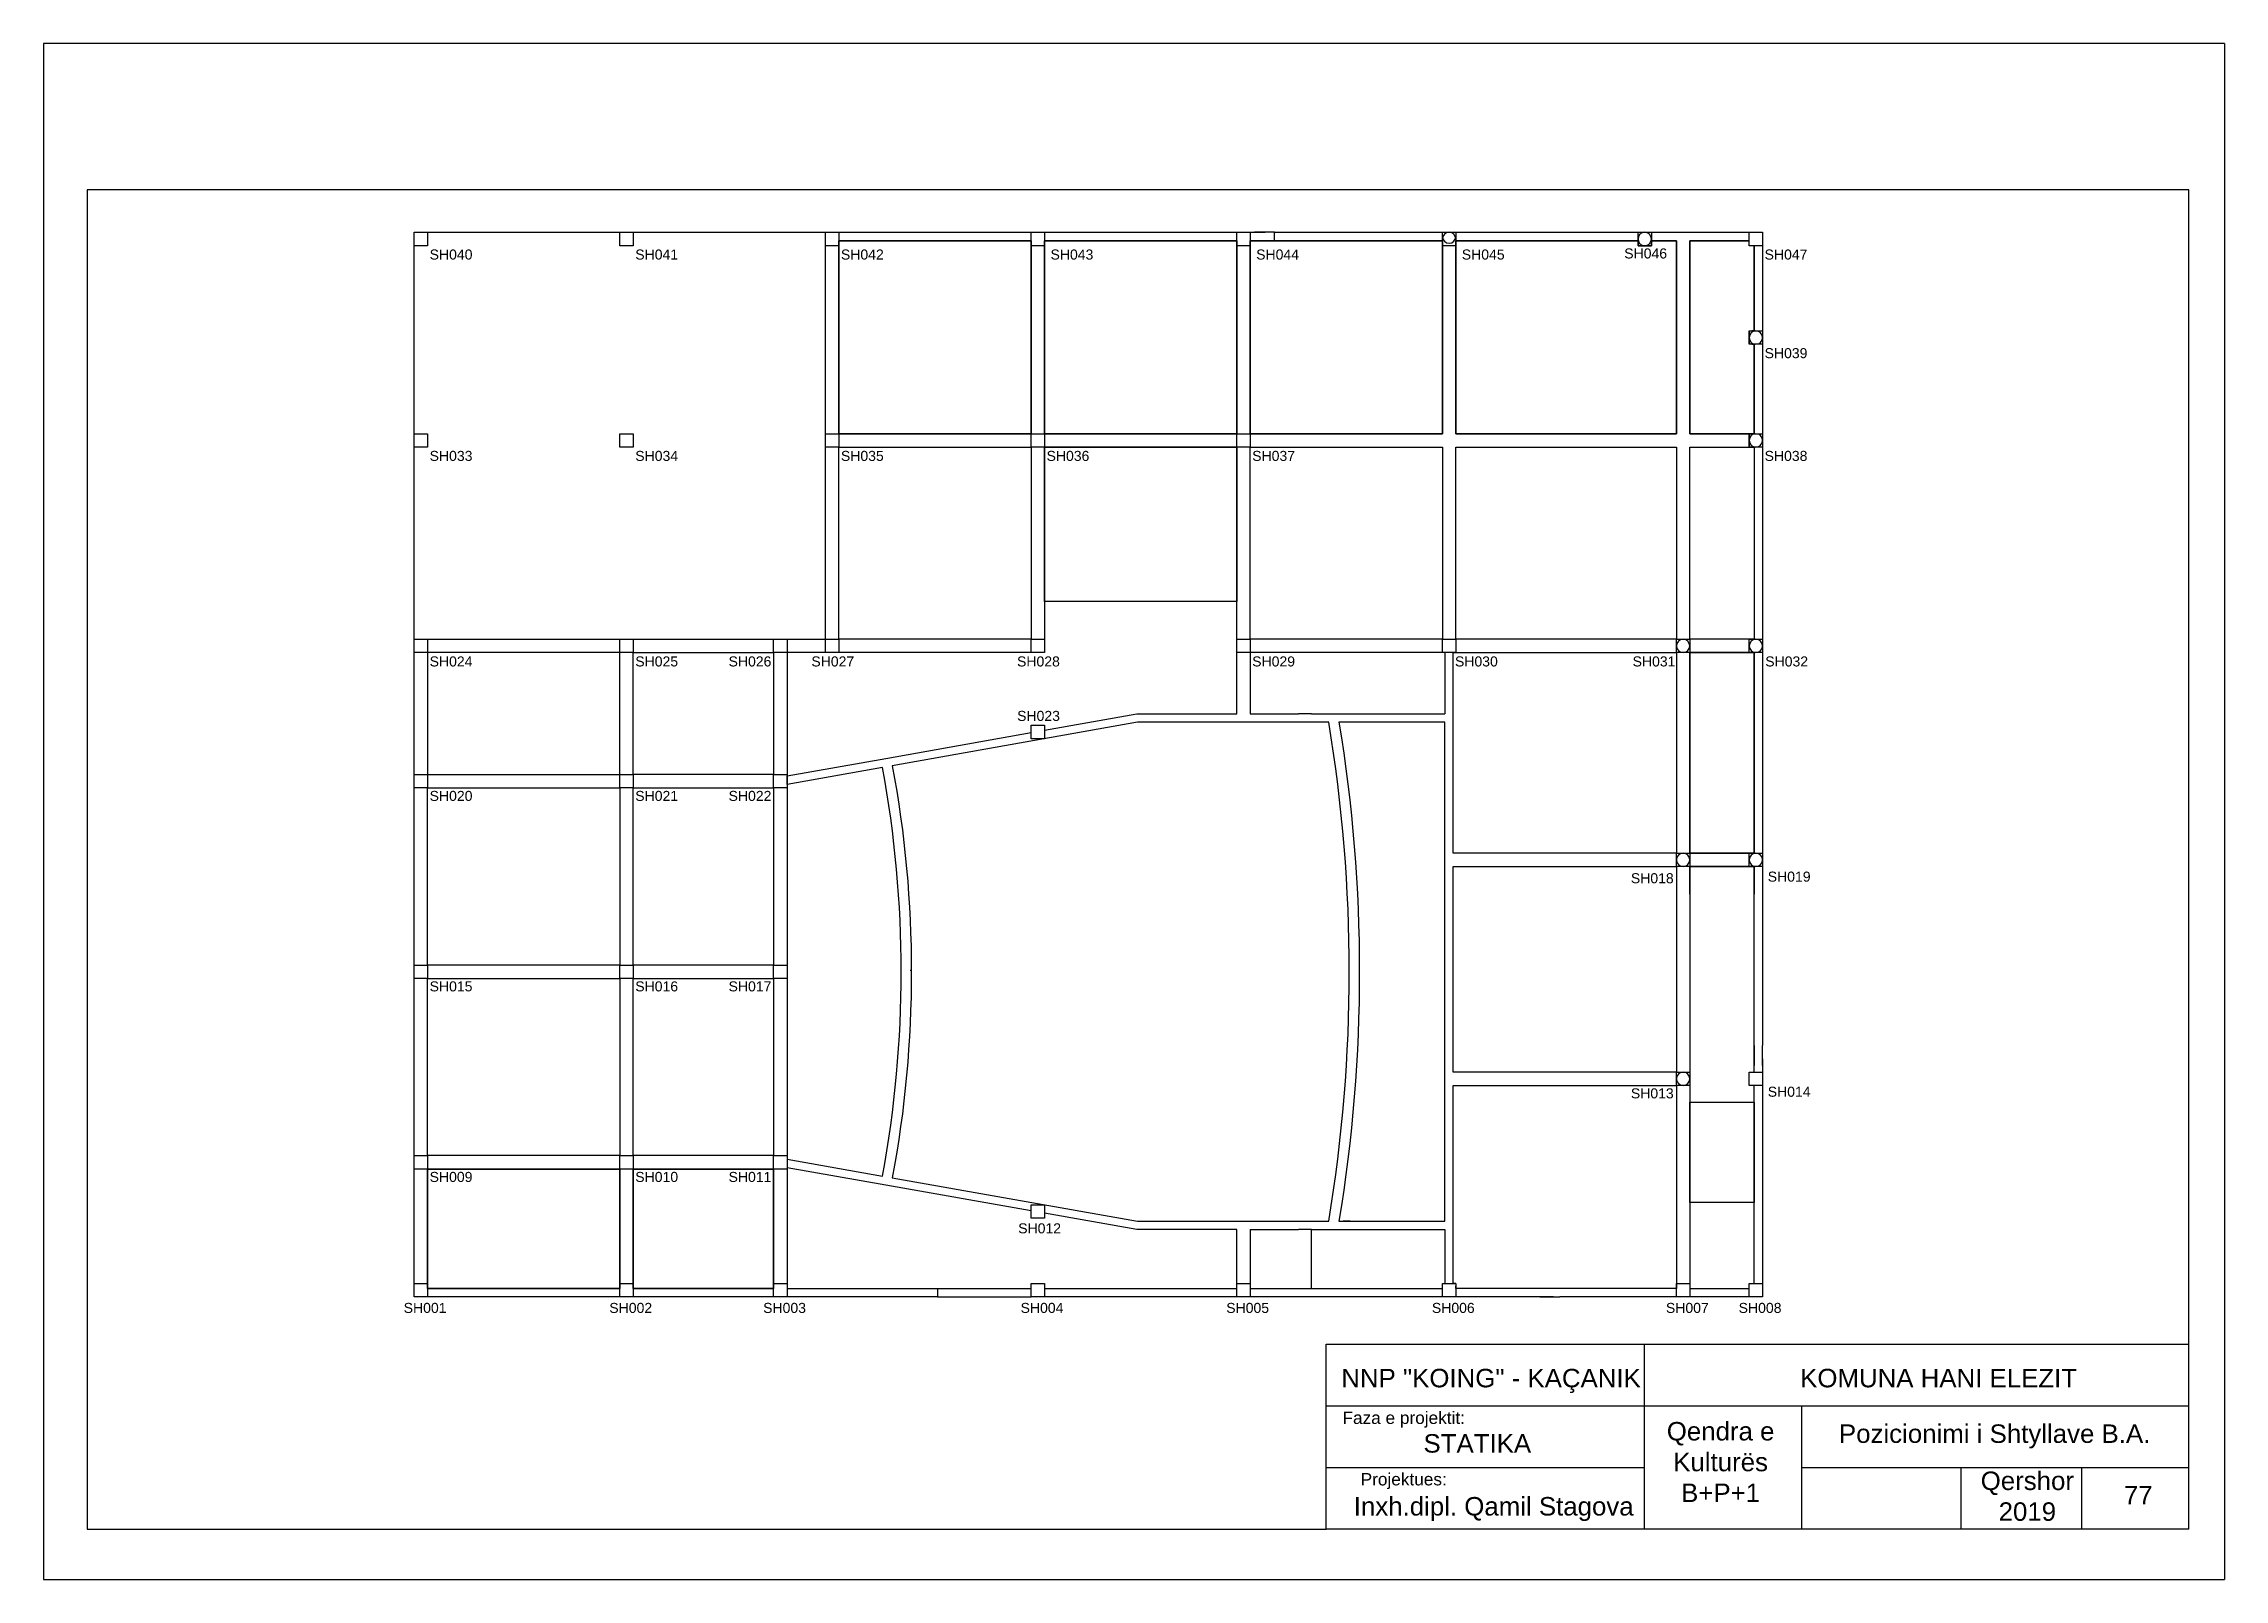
# Model space of a CAD drawing. Header units: inches. Extents: x 2533 to 9055, y -554 to 4041.
import ezdxf

# ---------------------------------------------------------------- set-up
doc = ezdxf.new("R2010")
doc.units = ezdxf.units.IN
doc.layers.add('A4_OP', color=7, linetype='Continuous')
doc.layers.add('TEKSTI_Pen_No__201', color=7, linetype='Continuous', lineweight=18)
doc.styles.add('A4TS19', font='ARIAL.TTF', dxfattribs={"height": 10})
doc.styles.add('GENERATED_STYLE_1', font='ARIAL.TTF')

msp = doc.modelspace()

# ---------------------------------------------------------------- linework, layer by layer
for p, q in [((2532.7, 4040.7), (2532.7, -403.7)), ((9054.8, 4040.7), (2532.7, 4040.7)), ((2532.7, 4040.7), (2532.7, -554.4)), ((9054.8, 4040.7), (9054.8, -554.4)), ((8948.7, 3603.3), (2662.7, 3603.3)), ((2662.7, 3603.3), (2662.7, -403.7)), ((8948.7, -403.7), (8948.7, 3603.3)), ((3641.1, 2258.5), (3641.1, 3476)), ((3641.1, 3476), (4871.1, 3476)), ((4756.1, 1824.4), (4756.1, 1849.7)), ((5129.1, 1267), (5124, 1267)), ((6439.8, 517.5), (6419.8, 517.5)), ((5206, 316), (5486.1, 316)), ((5206, 291), (5486.1, 291)), ((6368.9, -403.7), (6368.9, 149.2)), ((6368.9, 149.2), (8948.7, 149.2)), ((7320.3, -403.7), (7320.3, 149.2)), ((6368.9, -35.1), (8948.7, -35.1)), ((7790.1, -35.1), (7790.1, -403.7)), ((6368.9, -219.4), (7320.3, -219.4)), ((7790.1, -219.4), (8948.7, -219.4)), ((8266.8, -219.4), (8266.8, -403.7)), ((8627.4, -219.4), (8627.4, -403.7)), ((2662.7, -403.7), (6368.9, -403.7)), ((8948.7, -403.7), (6368.9, -403.7)), ((2532.7, -554.4), (9054.8, -554.4))]:
    msp.add_line(p, q)
at = {"layer": 'A4_OP'}
for points in [[(3641.1, 3476), (3681.1, 3476)], [(3641.1, 3443.5), (3641.1, 3476)], [(3681.1, 3476), (3681.1, 3436)], [(4256.1, 3476), (4296.1, 3476)], [(4256.1, 3436), (4256.1, 3476)], [(4296.1, 3476), (4296.1, 3436)], [(4871.1, 3476), (4911.1, 3476)], [(4871.1, 3436), (4871.1, 3476)], [(4871.1, 2853.5), (4871.1, 3476)], [(4871.1, 3476), (5506.1, 3476)], [(4911.1, 3476), (4911.1, 3436)], [(5486.1, 3476), (5526.1, 3476)], [(5486.1, 3436), (5486.1, 3476)], [(5486.1, 3476), (5526.1, 3476)], [(5486.1, 3436), (5486.1, 3476)], [(5506.1, 3476), (6121.1, 3476)], [(5526.1, 3476), (5526.1, 3436)], [(5526.1, 3476), (5526.1, 3436)], [(6101.1, 3476), (6141.1, 3476)], [(6101.1, 3436), (6101.1, 3476)], [(6101.1, 3476), (6141.1, 3476)], [(6101.1, 3436), (6101.1, 3476)], [(6121.1, 3476), (6186.1, 3476)], [(6141.1, 3476), (6141.1, 3436)], [(6141.1, 3476), (6141.1, 3436)], [(6214.3, 3476), (6154.3, 3476)], [(6214.3, 3451), (6214.3, 3476)], [(6214.3, 3476), (6736.1, 3476)], [(6716.1, 3476), (6756.1, 3476)], [(6716.1, 3436), (6716.1, 3476)], [(6736.1, 3476), (7436.1, 3476)], [(6756.1, 3476), (6756.1, 3436)], [(7301.1, 3476), (7341.1, 3476)], [(7301.1, 3436), (7301.1, 3476)], [(7341.1, 3476), (7341.1, 3436)], [(7436.1, 3476), (7673.6, 3476)], [(7633.6, 3476), (7673.6, 3476)], [(7633.6, 3436), (7633.6, 3476)], [(7673.6, 3476), (7673.6, 3436)], [(7673.6, 3476), (7673.6, 2853.5)], [(3681.1, 3436), (3641.1, 3436)], [(4296.1, 3436), (4256.1, 3436)], [(4911.1, 3436), (4871.1, 3436)], [(4911.1, 2873.5), (4911.1, 3451)], [(4911.1, 3451), (5486.1, 3451)], [(5486.1, 3451), (4911.1, 3451)], [(4911.1, 3451), (4911.1, 2873.5)], [(5486.1, 3451), (5486.1, 2873.5)], [(5486.1, 2873.5), (5486.1, 3451)], [(5526.1, 3436), (5486.1, 3436)], [(5526.1, 3436), (5486.1, 3436)], [(5526.1, 2873.5), (5526.1, 3451)], [(5526.1, 3451), (6101.1, 3451)], [(6101.1, 3451), (5526.1, 3451)], [(5526.1, 3451), (5526.1, 2873.5)], [(6101.1, 3451), (6101.1, 2873.5)], [(6101.1, 2873.5), (6101.1, 3451)], [(6141.1, 3436), (6101.1, 3436)], [(6141.1, 3436), (6101.1, 3436)], [(6141.1, 2873.5), (6141.1, 3451)], [(6141.1, 3451), (6716.1, 3451)], [(6214.3, 3451), (6141.1, 3451)], [(6141.1, 3451), (6141.1, 2873.5)], [(6154.3, 3451), (6214.3, 3451)], [(6716.1, 3451), (6214.3, 3451)], [(6716.1, 3451), (6716.1, 2873.5)], [(6716.1, 2873.5), (6716.1, 3451)], [(6756.1, 3436), (6716.1, 3436)], [(6756.1, 2873.5), (6756.1, 3451)], [(6756.1, 3451), (7301.1, 3451)], [(6756.1, 3451), (6756.1, 2873.5)], [(7301.1, 3451), (6756.1, 3451)], [(7301.1, 3443.5), (7301.1, 3436)], [(7301.1, 3436), (7341.1, 3436)], [(7341.1, 3436), (7301.1, 3436)], [(7341.1, 3451), (7416.1, 3451)], [(7416.1, 3451), (7341.1, 3451)], [(7341.1, 3436), (7341.1, 3443.5)], [(7416.1, 3451), (7416.1, 2873.5)], [(7416.1, 2873.5), (7416.1, 3451)], [(7456.1, 2873.5), (7456.1, 3451)], [(7456.1, 3451), (7633.6, 3451)], [(7633.6, 3451), (7456.1, 3451)], [(7456.1, 3451), (7456.1, 2873.5)], [(7673.6, 3436), (7633.6, 3436)], [(7648.6, 3436), (7648.6, 3180.9)], [(7648.6, 3180.9), (7648.6, 3436)], [(7633.6, 3180.9), (7633.6, 3140.9)], [(7633.6, 3180.9), (7673.6, 3180.9)], [(7633.6, 3140.9), (7633.6, 3180.9)], [(7673.6, 3140.9), (7633.6, 3140.9)], [(7648.6, 3180.9), (7641.1, 3180.9)], [(7641.1, 3140.9), (7648.6, 3140.9)], [(7648.6, 3140.9), (7648.6, 2873.5)], [(7648.6, 2873.5), (7648.6, 3140.9)], [(7673.6, 3180.9), (7673.6, 3140.9)], [(3641.1, 2873.5), (3681.1, 2873.5)], [(3641.1, 2833.5), (3641.1, 2873.5)], [(3681.1, 2873.5), (3681.1, 2833.5)], [(4256.1, 2873.5), (4296.1, 2873.5)], [(4256.1, 2833.5), (4256.1, 2873.5)], [(4296.1, 2873.5), (4296.1, 2833.5)], [(4871.1, 2873.5), (4911.1, 2873.5)], [(4871.1, 2833.5), (4871.1, 2873.5)], [(5486.1, 2873.5), (4911.1, 2873.5)], [(4911.1, 2873.5), (4911.1, 2833.5)], [(4911.1, 2873.5), (5486.1, 2873.5)], [(5486.1, 2873.5), (5526.1, 2873.5)], [(5486.1, 2833.5), (5486.1, 2873.5)], [(5486.1, 2873.5), (5526.1, 2873.5)], [(5486.1, 2833.5), (5486.1, 2873.5)], [(6101.1, 2873.5), (5526.1, 2873.5)], [(5526.1, 2873.5), (5526.1, 2833.5)], [(5526.1, 2873.5), (5526.1, 2833.5)], [(5526.1, 2873.5), (6101.1, 2873.5)], [(6101.1, 2873.5), (6141.1, 2873.5)], [(6101.1, 2833.5), (6101.1, 2873.5)], [(6716.1, 2873.5), (6141.1, 2873.5)], [(6141.1, 2873.5), (6141.1, 2833.5)], [(6141.1, 2873.5), (6716.1, 2873.5)], [(7416.1, 2873.5), (6756.1, 2873.5)], [(6756.1, 2873.5), (7416.1, 2873.5)], [(7648.6, 2873.5), (7456.1, 2873.5)], [(7456.1, 2873.5), (7648.6, 2873.5)], [(7633.6, 2873.5), (7633.6, 2833.5)], [(7633.6, 2873.5), (7673.6, 2873.5)], [(7633.6, 2833.5), (7633.6, 2873.5)], [(7673.6, 2913.5), (7673.6, 2853.5)], [(7673.6, 2913.5), (7673.6, 2853.5)], [(3681.1, 2833.5), (3641.1, 2833.5)], [(4296.1, 2833.5), (4256.1, 2833.5)], [(4871.1, 2258.5), (4871.1, 2853.5)], [(4911.1, 2833.5), (4871.1, 2833.5)], [(4911.1, 2833.5), (5486.1, 2833.5)], [(4911.1, 2258.5), (4911.1, 2833.5)], [(4911.1, 2833.5), (5486.1, 2833.5)], [(4911.1, 2258.5), (4911.1, 2833.5)], [(5486.1, 2833.5), (5486.1, 2258.5)], [(5526.1, 2833.5), (5486.1, 2833.5)], [(5526.1, 2833.5), (5486.1, 2833.5)], [(5486.1, 2833.5), (5486.1, 2258.5)], [(5526.1, 2371), (5526.1, 2833.5)], [(5526.1, 2833.5), (6101.1, 2833.5)], [(6101.1, 2833.5), (5526.1, 2833.5)], [(5526.1, 2833.5), (5526.1, 2218.5)], [(6101.1, 2833.5), (6101.1, 2371)], [(6141.1, 2833.5), (6101.1, 2833.5)], [(6101.1, 2238.5), (6101.1, 2833.5)], [(6141.1, 2258.5), (6141.1, 2833.5)], [(6141.1, 2833.5), (6716.1, 2833.5)], [(6141.1, 2258.5), (6141.1, 2833.5)], [(6141.1, 2833.5), (6716.1, 2833.5)], [(6716.1, 2833.5), (6716.1, 2258.5)], [(6716.1, 2833.5), (6716.1, 2258.5)], [(6756.1, 2833.5), (7416.1, 2833.5)], [(6756.1, 2258.5), (6756.1, 2833.5)], [(6756.1, 2833.5), (7416.1, 2833.5)], [(6756.1, 2371), (6756.1, 2833.5)], [(7416.1, 2833.5), (7416.1, 2258.5)], [(7416.1, 2833.5), (7416.1, 2258.5)], [(7456.1, 2258.5), (7456.1, 2833.5)], [(7456.1, 2833.5), (7648.6, 2833.5)], [(7456.1, 2833.5), (7648.6, 2833.5)], [(7456.1, 2258.5), (7456.1, 2833.5)], [(7673.6, 2833.5), (7633.6, 2833.5)], [(7648.6, 2833.5), (7648.6, 2258.5)], [(7648.6, 2833.5), (7648.6, 2258.5)], [(7673.6, 2853.5), (7673.6, 2238.5)], [(6101.1, 2371), (5526.1, 2371)], [(6756.1, 2258.5), (6756.1, 2371)], [(3641.1, 2258.5), (3681.1, 2258.5)], [(3641.1, 2218.5), (3641.1, 2258.5)], [(3641.1, 1833.5), (3641.1, 2258.5)], [(3641.1, 2258.5), (4276.1, 2258.5)], [(3681.1, 2218.5), (3641.1, 2218.5)], [(3681.1, 2258.5), (3681.1, 2218.5)], [(4256.1, 2218.5), (3681.1, 2218.5)], [(3681.1, 2218.5), (3681.1, 1853.5)], [(4256.1, 2218.5), (3681.1, 2218.5)], [(3681.1, 2218.5), (3681.1, 1853.5)], [(4256.1, 2258.5), (4296.1, 2258.5)], [(4256.1, 2218.5), (4256.1, 2258.5)], [(4256.1, 1853.5), (4256.1, 2218.5)], [(4296.1, 2218.5), (4256.1, 2218.5)], [(4256.1, 1853.5), (4256.1, 2218.5)], [(4276.1, 2258.5), (4736.1, 2258.5)], [(4296.1, 2258.5), (4296.1, 2218.5)], [(4296.1, 1853.5), (4296.1, 2218.5)], [(4296.1, 2218.5), (4716.1, 2218.5)], [(4296.1, 1853.5), (4296.1, 2218.5)], [(4296.1, 2218.5), (4716.1, 2218.5)], [(4716.1, 2258.5), (4756.1, 2258.5)], [(4716.1, 2218.5), (4716.1, 2258.5)], [(4716.1, 2218.5), (4716.1, 1853.5)], [(4756.1, 2218.5), (4716.1, 2218.5)], [(4716.1, 2218.5), (4716.1, 1853.5)], [(4736.1, 2258.5), (4871.1, 2258.5)], [(4756.1, 2258.5), (4756.1, 2218.5)], [(4891.1, 2218.5), (4756.1, 2218.5)], [(4756.1, 2218.5), (4756.1, 1849.7)], [(4871.1, 2258.5), (4911.1, 2258.5)], [(4871.1, 2218.5), (4871.1, 2258.5)], [(4911.1, 2218.5), (4871.1, 2218.5)], [(5526.1, 2218.5), (4891.1, 2218.5)], [(5486.1, 2258.5), (4911.1, 2258.5)], [(4911.1, 2258.5), (4911.1, 2218.5)], [(5486.1, 2258.5), (4911.1, 2258.5)], [(5486.1, 2258.5), (5526.1, 2258.5)], [(5486.1, 2218.5), (5486.1, 2258.5)], [(5526.1, 2218.5), (5486.1, 2218.5)], [(5526.1, 2258.5), (5526.1, 2218.5)], [(6101.1, 2258.5), (6141.1, 2258.5)], [(6101.1, 2218.5), (6101.1, 2258.5)], [(6101.1, 2035.3), (6101.1, 2238.5)], [(6141.1, 2218.5), (6101.1, 2218.5)], [(6716.1, 2258.5), (6141.1, 2258.5)], [(6141.1, 2258.5), (6141.1, 2218.5)], [(6716.1, 2258.5), (6141.1, 2258.5)], [(6141.1, 2218.5), (6141.1, 2035.3)], [(6723.6, 2218.5), (6141.1, 2218.5)], [(6716.1, 2258.5), (6756.1, 2258.5)], [(6716.1, 2218.5), (6716.1, 2258.5)], [(6716.1, 2258.5), (6756.1, 2258.5)], [(6716.1, 2218.5), (6716.1, 2258.5)], [(6756.1, 2218.5), (6716.1, 2218.5)], [(6756.1, 2218.5), (6716.1, 2218.5)], [(6723.6, 2218.5), (6723.6, 2035.3)], [(6748.6, 1618.5), (6748.6, 2218.5)], [(6748.6, 2218.5), (7416.1, 2218.5)], [(6748.6, 2022.8), (6748.6, 2218.5)], [(6748.6, 2218.5), (7416.1, 2218.5)], [(7416.1, 2258.5), (6756.1, 2258.5)], [(6756.1, 2258.5), (6756.1, 2218.5)], [(6756.1, 2258.5), (6756.1, 2218.5)], [(7416.1, 2258.5), (6756.1, 2258.5)], [(7416.1, 2258.5), (7456.1, 2258.5)], [(7416.1, 2218.5), (7416.1, 2258.5)], [(7416.1, 2218.5), (7416.1, 1618.5)], [(7456.1, 2218.5), (7416.1, 2218.5)], [(7416.1, 2218.5), (7416.1, 1618.5)], [(7648.6, 2258.5), (7456.1, 2258.5)], [(7456.1, 2258.5), (7456.1, 2218.5)], [(7648.6, 2258.5), (7456.1, 2258.5)], [(7456.1, 2218.5), (7648.6, 2218.5)], [(7456.1, 1618.5), (7456.1, 2218.5)], [(7456.1, 2218.5), (7456.1, 1618.5)], [(7648.6, 2218.5), (7456.1, 2218.5)], [(7633.6, 2258.5), (7673.6, 2258.5)], [(7633.6, 2218.5), (7633.6, 2258.5)], [(7673.6, 2218.5), (7633.6, 2218.5)], [(7648.6, 2218.5), (7648.6, 1618.5)], [(7648.6, 1618.5), (7648.6, 2218.5)], [(7673.6, 2258.5), (7673.6, 2218.5)], [(7673.6, 2238.5), (7673.6, 1598.5)], [(5526.1, 1986.3), (5802, 2035.3)], [(5802, 2035.3), (6101.1, 2035.3)], [(6141.1, 2035.3), (6285.3, 2035.3)], [(6325.1, 2035.3), (6285.3, 2035.3)], [(6325.1, 2035.3), (6723.6, 2035.3)], [(6748.6, 1618.5), (6748.6, 2022.8)], [(5051.7, 1902.2), (5486.1, 1979.2)], [(5804.2, 2010.3), (5071, 1880.2)], [(5486.1, 2001), (5526.1, 2001)], [(5486.1, 1961), (5486.1, 2001)], [(5526.1, 1961), (5486.1, 1961)], [(5526.1, 2001), (5526.1, 1961)], [(6121.1, 2010.3), (5804.2, 2010.3)], [(6376.4, 2010.3), (6121.1, 2010.3)], [(6723.6, 2010.3), (6406.8, 2010.3)], [(6723.6, 2010.3), (6406.8, 2010.3)], [(6723.6, 517.5), (6723.6, 2010.3)], [(6723.6, 1598.5), (6723.6, 2010.3)], [(4756.1, 1849.7), (5051.7, 1902.2)], [(3641.1, 1853.5), (3681.1, 1853.5)], [(3641.1, 1813.5), (3641.1, 1853.5)], [(3641.1, 1853.5), (3681.1, 1853.5)], [(3641.1, 1813.5), (3641.1, 1853.5)], [(3641.1, 1263.6), (3641.1, 1833.5)], [(3681.1, 1853.5), (4256.1, 1853.5)], [(3681.1, 1853.5), (3681.1, 1813.5)], [(3681.1, 1853.5), (3681.1, 1813.5)], [(3681.1, 1853.5), (4256.1, 1853.5)], [(4256.1, 1853.5), (4296.1, 1853.5)], [(4256.1, 1813.5), (4256.1, 1853.5)], [(4716.1, 1853.5), (4296.1, 1853.5)], [(4296.1, 1853.5), (4296.1, 1813.5)], [(4716.1, 1853.5), (4296.1, 1853.5)], [(4716.1, 1853.5), (4756.1, 1853.5)], [(4716.1, 1813.5), (4716.1, 1853.5)], [(5041.4, 1875), (4756.1, 1824.4)], [(5041.4, 1875), (4756.1, 1824.4)], [(4756.1, 1853.5), (4756.1, 1813.5)], [(3681.1, 1813.5), (3641.1, 1813.5)], [(3681.1, 1813.5), (3641.1, 1813.5)], [(3681.1, 1283.6), (3681.1, 1813.5)], [(3681.1, 1813.5), (4256.1, 1813.5)], [(3681.1, 1283.6), (3681.1, 1813.5)], [(3681.1, 1813.5), (4256.1, 1813.5)], [(4256.1, 1813.5), (4256.1, 1283.6)], [(4296.1, 1813.5), (4256.1, 1813.5)], [(4256.1, 1813.5), (4256.1, 1283.6)], [(4296.1, 1283.6), (4296.1, 1813.5)], [(4296.1, 1813.5), (4716.1, 1813.5)], [(4296.1, 1283.6), (4296.1, 1813.5)], [(4296.1, 1813.5), (4716.1, 1813.5)], [(4716.1, 1813.5), (4716.1, 1283.6)], [(4756.1, 1813.5), (4716.1, 1813.5)], [(4716.1, 1813.5), (4716.1, 1283.6)], [(4756.1, 1824.4), (4756.1, 702.7)], [(4756.1, 1824.4), (4756.1, 1263.6)], [(6723.6, 943.5), (6723.6, 1598.5)], [(7416.1, 1618.5), (6748.6, 1618.5)], [(7416.1, 1618.5), (6748.6, 1618.5)], [(6748.6, 963.5), (6748.6, 1578.5)], [(6748.6, 1578.5), (7416.1, 1578.5)], [(6748.6, 963.5), (6748.6, 1578.5)], [(6748.6, 1578.5), (7416.1, 1578.5)], [(7416.1, 1618.5), (7456.1, 1618.5)], [(7416.1, 1578.5), (7416.1, 1618.5)], [(7416.1, 1578.5), (7416.1, 963.5)], [(7456.1, 1578.5), (7416.1, 1578.5)], [(7416.1, 1578.5), (7416.1, 963.5)], [(7648.6, 1618.5), (7456.1, 1618.5)], [(7456.1, 1618.5), (7456.1, 1578.5)], [(7456.1, 1618.5), (7648.6, 1618.5)], [(7456.1, 1578.5), (7648.6, 1578.5)], [(7456.1, 1495.5), (7456.1, 1578.5)], [(7456.1, 1578.5), (7456.1, 943.5)], [(7648.6, 1578.5), (7456.1, 1578.5)], [(7633.6, 1618.5), (7673.6, 1618.5)], [(7633.6, 1578.5), (7633.6, 1618.5)], [(7673.6, 1578.5), (7633.6, 1578.5)], [(7648.6, 1578.5), (7648.6, 1495.5)], [(7648.6, 1043.5), (7648.6, 1578.5)], [(7673.6, 1618.5), (7673.6, 1578.5)], [(7673.6, 1598.5), (7673.6, 1043.5)], [(3641.1, 1283.6), (3681.1, 1283.6)], [(3641.1, 1243.6), (3641.1, 1283.6)], [(3641.1, 1283.6), (3681.1, 1283.6)], [(3641.1, 1243.6), (3641.1, 1283.6)], [(3641.1, 693.5), (3641.1, 1263.6)], [(3681.1, 1243.6), (3641.1, 1243.6)], [(3681.1, 1243.6), (3641.1, 1243.6)], [(4256.1, 1283.6), (3681.1, 1283.6)], [(3681.1, 1283.6), (3681.1, 1243.6)], [(3681.1, 1283.6), (3681.1, 1243.6)], [(4256.1, 1283.6), (3681.1, 1283.6)], [(3681.1, 713.5), (3681.1, 1243.6)], [(3681.1, 1243.6), (4256.1, 1243.6)], [(3681.1, 713.5), (3681.1, 1243.6)], [(3681.1, 1243.6), (4256.1, 1243.6)], [(4256.1, 1283.6), (4296.1, 1283.6)], [(4256.1, 1243.6), (4256.1, 1283.6)], [(4256.1, 1243.6), (4256.1, 713.5)], [(4296.1, 1243.6), (4256.1, 1243.6)], [(4256.1, 1243.6), (4256.1, 713.5)], [(4716.1, 1283.6), (4296.1, 1283.6)], [(4296.1, 1283.6), (4296.1, 1243.6)], [(4716.1, 1283.6), (4296.1, 1283.6)], [(4296.1, 713.5), (4296.1, 1243.6)], [(4296.1, 1243.6), (4716.1, 1243.6)], [(4296.1, 713.5), (4296.1, 1243.6)], [(4296.1, 1243.6), (4716.1, 1243.6)], [(4716.1, 1283.6), (4756.1, 1283.6)], [(4716.1, 1243.6), (4716.1, 1283.6)], [(4716.1, 1243.6), (4716.1, 713.5)], [(4756.1, 1243.6), (4716.1, 1243.6)], [(4716.1, 1243.6), (4716.1, 713.5)], [(4756.1, 1283.6), (4756.1, 1243.6)], [(4756.1, 1263.6), (4756.1, 702.7)], [(7648.6, 1043.5), (7648.6, 983.5)], [(7648.6, 963.5), (7648.6, 1043.5)], [(7673.6, 983.5), (7673.6, 1043.5)], [(7673.6, 1003.2), (7673.6, 291)], [(6723.6, 517.5), (6723.6, 943.5)], [(7416.1, 963.5), (6748.6, 963.5)], [(7416.1, 963.5), (6748.6, 963.5)], [(6748.6, 331), (6748.6, 923.5)], [(6748.6, 923.5), (7416.1, 923.5)], [(6748.6, 505), (6748.6, 923.5)], [(6748.6, 923.5), (7416.1, 923.5)], [(7416.1, 963.5), (7456.1, 963.5)], [(7416.1, 923.5), (7416.1, 963.5)], [(7416.1, 923.5), (7416.1, 316)], [(7456.1, 923.5), (7416.1, 923.5)], [(7416.1, 923.5), (7416.1, 573.5)], [(7456.1, 963.5), (7456.1, 923.5)], [(7456.1, 943.5), (7456.1, 573.5)], [(7633.6, 963.5), (7673.6, 963.5)], [(7633.6, 923.5), (7633.6, 963.5)], [(7633.6, 963.5), (7673.6, 963.5)], [(7633.6, 923.5), (7633.6, 963.5)], [(7673.6, 923.5), (7633.6, 923.5)], [(7673.6, 923.5), (7633.6, 923.5)], [(7648.6, 331), (7648.6, 923.5)], [(7673.6, 963.5), (7673.6, 923.5)], [(7673.6, 963.5), (7673.6, 923.5)], [(7456.1, 873.5), (7648.6, 873.5)], [(7456.1, 573.5), (7456.1, 873.5)], [(7648.6, 873.5), (7648.6, 573.5)], [(3641.1, 713.5), (3681.1, 713.5)], [(3641.1, 673.5), (3641.1, 713.5)], [(3641.1, 713.5), (3681.1, 713.5)], [(3641.1, 673.5), (3641.1, 713.5)], [(3641.1, 291), (3641.1, 693.5)], [(3681.1, 673.5), (3641.1, 673.5)], [(3681.1, 673.5), (3641.1, 673.5)], [(4256.1, 713.5), (3681.1, 713.5)], [(3681.1, 713.5), (3681.1, 673.5)], [(3681.1, 713.5), (3681.1, 673.5)], [(4256.1, 713.5), (3681.1, 713.5)], [(3681.1, 673.5), (3681.1, 316)], [(4256.1, 673.5), (3681.1, 673.5)], [(3681.1, 316), (3681.1, 673.5)], [(3681.1, 673.5), (4256.1, 673.5)], [(4256.1, 713.5), (4296.1, 713.5)], [(4256.1, 673.5), (4256.1, 713.5)], [(4256.1, 316), (4256.1, 673.5)], [(4296.1, 673.5), (4256.1, 673.5)], [(4256.1, 673.5), (4256.1, 316)], [(4716.1, 713.5), (4296.1, 713.5)], [(4296.1, 713.5), (4296.1, 673.5)], [(4716.1, 713.5), (4296.1, 713.5)], [(4296.1, 673.5), (4296.1, 316)], [(4716.1, 673.5), (4296.1, 673.5)], [(4296.1, 316), (4296.1, 673.5)], [(4296.1, 673.5), (4716.1, 673.5)], [(4716.1, 713.5), (4756.1, 713.5)], [(4716.1, 673.5), (4716.1, 713.5)], [(4716.1, 316), (4716.1, 673.5)], [(4756.1, 673.5), (4716.1, 673.5)], [(4716.1, 673.5), (4716.1, 316)], [(4756.1, 713.5), (4756.1, 673.5)], [(4756.1, 702.7), (5041.4, 652.3)], [(4756.1, 702.7), (5041.4, 652.3)], [(5051.7, 625.1), (4756.1, 677.3)], [(4756.1, 677.3), (4756.1, 316)], [(5486.1, 548.3), (5051.7, 625.1)], [(5071, 647), (5804.2, 517.5)], [(5486.1, 566.7), (5526.1, 566.7)], [(5486.1, 526.7), (5486.1, 566.7)], [(5526.1, 526.7), (5486.1, 526.7)], [(5526.1, 566.7), (5526.1, 526.7)], [(5802, 492.5), (5526.1, 541.3)], [(7416.1, 573.5), (7416.1, 316)], [(7648.6, 573.5), (7456.1, 573.5)], [(7456.1, 573.5), (7456.1, 316)], [(6101.1, 492.5), (5802, 492.5)], [(5804.2, 517.5), (6121.1, 517.5)], [(6101.1, 316), (6101.1, 492.5)], [(6121.1, 517.5), (6376.4, 517.5)], [(6141.1, 492.5), (6141.1, 316)], [(6141.1, 492.5), (6285.3, 492.5)], [(6325.1, 492.5), (6285.3, 492.5)], [(6325.1, 492.5), (6285.3, 492.5)], [(6325.1, 492.5), (6723.6, 492.5)], [(6325.1, 316), (6325.1, 492.5)], [(6325.1, 316), (6325.1, 492.5)], [(6406.8, 517.5), (6723.6, 517.5)], [(6406.8, 517.5), (6723.6, 517.5)], [(6723.6, 492.5), (6723.6, 331)], [(6748.6, 331), (6748.6, 505)], [(3641.1, 331), (3681.1, 331)], [(3641.1, 291), (3641.1, 331)], [(3641.1, 331), (3681.1, 331)], [(3641.1, 291), (3641.1, 331)], [(3681.1, 331), (3681.1, 291)], [(3681.1, 331), (3681.1, 291)], [(4256.1, 331), (4296.1, 331)], [(4256.1, 291), (4256.1, 331)], [(4256.1, 331), (4296.1, 331)], [(4256.1, 291), (4256.1, 331)], [(4296.1, 331), (4296.1, 291)], [(4296.1, 331), (4296.1, 291)], [(4716.1, 331), (4756.1, 331)], [(4716.1, 291), (4716.1, 331)], [(4716.1, 331), (4756.1, 331)], [(4716.1, 291), (4716.1, 331)], [(4756.1, 331), (4756.1, 291)], [(4756.1, 331), (4756.1, 291)], [(5486.1, 331), (5526.1, 331)], [(5486.1, 291), (5486.1, 331)], [(5526.1, 331), (5526.1, 291)], [(6101.1, 331), (6141.1, 331)], [(6101.1, 291), (6101.1, 331)], [(6141.1, 331), (6141.1, 291)], [(6716.1, 331), (6756.1, 331)], [(6716.1, 291), (6716.1, 331)], [(6716.1, 331), (6756.1, 331)], [(6716.1, 291), (6716.1, 331)], [(6756.1, 331), (6748.6, 331)], [(6756.1, 331), (6756.1, 291)], [(6756.1, 331), (6756.1, 291)], [(7416.1, 331), (7456.1, 331)], [(7416.1, 291), (7416.1, 331)], [(7416.1, 331), (7456.1, 331)], [(7416.1, 291), (7416.1, 331)], [(7456.1, 331), (7456.1, 291)], [(7456.1, 331), (7456.1, 291)], [(7633.6, 331), (7673.6, 331)], [(7633.6, 291), (7633.6, 331)], [(7633.6, 331), (7673.6, 331)], [(7633.6, 291), (7633.6, 331)], [(7673.6, 331), (7673.6, 291)], [(7673.6, 331), (7673.6, 291)], [(3681.1, 291), (3641.1, 291)], [(3681.1, 291), (3641.1, 291)], [(4276.1, 291), (3641.1, 291)], [(3681.1, 316), (4256.1, 316)], [(4256.1, 316), (3681.1, 316)], [(4296.1, 291), (4256.1, 291)], [(4296.1, 291), (4256.1, 291)], [(4736.1, 291), (4276.1, 291)], [(4296.1, 316), (4716.1, 316)], [(4716.1, 316), (4296.1, 316)], [(4756.1, 291), (4716.1, 291)], [(4756.1, 291), (4716.1, 291)], [(5206, 291), (4736.1, 291)], [(4756.1, 316), (5172, 316)], [(5172, 316), (5206, 316)], [(5206, 316), (5206, 291)], [(5526.1, 291), (5486.1, 291)], [(6121.1, 291), (5506.1, 291)], [(5526.1, 316), (6101.1, 316)], [(6141.1, 291), (6101.1, 291)], [(6736.1, 291), (6121.1, 291)], [(6141.1, 316), (6325.1, 316)], [(6141.1, 316), (6325.1, 316)], [(6325.1, 316), (6716.1, 316)], [(6756.1, 291), (6716.1, 291)], [(6756.1, 291), (6716.1, 291)], [(7048.8, 291), (6736.1, 291)], [(6756.1, 316), (6756.1, 323.5)], [(7416.1, 316), (6756.1, 316)], [(7067.1, 316), (6756.1, 316)], [(7067.1, 316), (7007.1, 316)], [(7007.1, 291), (7067.1, 291)], [(7416.1, 316), (7067.1, 316)], [(7436.1, 291), (7067.1, 291)], [(7456.1, 291), (7416.1, 291)], [(7456.1, 291), (7416.1, 291)], [(7673.6, 291), (7436.1, 291)], [(7456.1, 316), (7633.6, 316)], [(7673.6, 291), (7633.6, 291)], [(7673.6, 291), (7633.6, 291)]]:
    msp.add_lwpolyline(points, dxfattribs=at)
for points in [[(6756.1, 3456, 1), (6716.1, 3456)], [(6716.1, 3463.5, 1), (6756.1, 3463.5)], [(7341.1, 3456, 1), (7301.1, 3456)], [(7301.1, 3456, 1), (7341.1, 3456)], [(7673.6, 3160.9, 1), (7633.6, 3160.9)], [(7633.6, 3160.9, 1), (7673.6, 3160.9)], [(7673.6, 2853.5, 1), (7633.6, 2853.5)], [(7633.6, 2853.5, 1), (7673.6, 2853.5)], [(7456.1, 2238.5, 1), (7416.1, 2238.5)], [(7416.1, 2238.5, 1), (7456.1, 2238.5)], [(7673.6, 2238.5, 1), (7633.6, 2238.5)], [(7633.6, 2238.5, 1), (7673.6, 2238.5)], [(6376.4, 517.5, 0.082033), (6376.4, 2010.3)], [(6406.8, 2010.3, -0.081492), (6406.8, 517.5)], [(6406.8, 2010.3, -0.081492), (6406.8, 517.5)], [(5041.4, 652.3, 0.092036), (5041.4, 1875)], [(5041.4, 652.3, 0.092036), (5041.4, 1875)], [(5071, 1880.2, -0.091999), (5071, 647)], [(7456.1, 1598.5, 1), (7416.1, 1598.5)], [(7416.1, 1598.5, 1), (7456.1, 1598.5)], [(7673.6, 1598.5, 1), (7633.6, 1598.5)], [(7633.6, 1598.5, 1), (7673.6, 1598.5)], [(7456.1, 943.5, 1), (7416.1, 943.5)], [(7416.1, 943.5, 1), (7456.1, 943.5)]]:
    msp.add_lwpolyline(points, format="xyb", dxfattribs=at)

# ---------------------------------------------------------------- texts
at = {"char_height": 30, "width": 1069.157, "attachment_point": 1, "style": 'A4TS19'}
for s, insert in [('{\\fArial|b0|i0|c238|p34;SH04}0', (3687.2, 3424.6)), ('{\\fArial|b0|i0|c238|p34;SH04}1', (4302.2, 3424.6)), ('{\\fArial|b0|i0|c238|p34;SH04}2', (4917.2, 3424.6)), ('{\\fArial|b0|i0|c238|p34;SH04}3', (5544.1, 3424.6)), ('{\\fArial|b0|i0|c238|p34;SH04}4', (6159.1, 3424.6)), ('{\\fArial|b0|i0|c238|p34;SH04}5', (6774.1, 3424.6)), ('{\\fArial|b0|i0|c238|p34;SH04}6', (7259.9, 3427.8)), ('{\\fArial|b0|i0|c238|p34;SH04}7', (7679.7, 3424.6)), ('{\\fArial|b0|i0|c238|p34;SH0}39', (7679.7, 3129.5)), ('{\\fArial|b0|i0|c238|p34;SH03}3', (3687.2, 2822.1)), ('{\\fArial|b0|i0|c238|p34;SH03}4', (4302.2, 2822.1)), ('{\\fArial|b0|i0|c238|p34;SH03}5', (4917.2, 2822.1)), ('{\\fArial|b0|i0|c238|p34;SH03}6', (5532.2, 2822.1)), ('{\\fArial|b0|i0|c238|p34;SH03}7', (6147.2, 2822.1)), ('{\\fArial|b0|i0|c238|p34;SH03}8', (7679.7, 2822.1)), ('{\\fArial|b0|i0|c238|p34;SH02}4', (3687.2, 2207.1)), ('{\\fArial|b0|i0|c238|p34;SH02}5', (4302.2, 2207.1)), ('{\\fArial|b0|i0|c238|p34;SH02}6', (4581.2, 2207.1)), ('{\\fArial|b0|i0|c238|p34;SH02}7', (4828.9, 2207.1)), ('{\\fArial|b0|i0|c238|p34;SH02}8', (5443.9, 2207.1)), ('{\\fArial|b0|i0|c238|p34;SH0}29', (6147.2, 2207.1)), ('{\\fArial|b0|i0|c238|p34;SH03}0', (6753.7, 2207.1)), ('{\\fArial|b0|i0|c238|p34;SH03}1', (7284.9, 2207.1)), ('{\\fArial|b0|i0|c238|p34;SH03}2', (7681.6, 2207.1)), ('{\\fArial|b0|i0|c238|p34;SH02}3', (5444.2, 2044.2)), ('{\\fArial|b0|i0|c238|p34;SH02}0', (3687.2, 1804.8)), ('{\\fArial|b0|i0|c238|p34;SH02}1', (4302.2, 1804.8)), ('{\\fArial|b0|i0|c238|p34;SH02}2', (4581.2, 1804.8)), ('{\\fArial|b0|i0|c238|p34;SH01}8', (7279.7, 1558.5)), ('{\\fArial|b0|i0|c238|p34;SH01}9', (7689.1, 1563.3)), ('{\\fArial|b0|i0|c238|p34;SH0}15', (3687.2, 1234.9)), ('{\\fArial|b0|i0|c238|p34;SH01}6', (4302.2, 1234.9)), ('{\\fArial|b0|i0|c238|p34;SH01}7', (4581.2, 1234.9)), ('{\\fArial|b0|i0|c238|p34;SH01}3', (7279.7, 914.8)), ('{\\fArial|b0|i0|c238|p34;SH01}4', (7689.1, 919.7)), ('{\\fArial|b0|i0|c238|p34;SH00}9', (3687.2, 664.8)), ('{\\fArial|b0|i0|c238|p34;SH0}10', (4302.2, 664.8)), ('{\\fArial|b0|i0|c238|p34;SH01}1', (4581.2, 664.8)), ('{\\fArial|b0|i0|c238|p34;SH01}2', (5447.4, 511)), ('SH001', (3609.6, 272.9)), ('{\\fArial|b0|i0|c238|p34;SH00}2', (4224.6, 272.9)), ('{\\fArial|b0|i0|c238|p34;SH00}3', (4684.6, 272.9)), ('{\\fArial|b0|i0|c238|p34;SH00}4', (5454.6, 272.9)), ('{\\fArial|b0|i0|c238|p34;SH00}5', (6069.6, 272.9)), ('{\\fArial|b0|i0|c238|p34;SH00}6', (6684.6, 272.9)), ('{\\fArial|b0|i0|c238|p34;SH00}7', (7384.6, 272.9)), ('{\\fArial|b0|i0|c238|p34;SH00}8', (7602.1, 272.9))]:
    msp.add_mtext(s, dxfattribs=dict(at, insert=insert))
at = {"layer": 'TEKSTI_Pen_No__201', "linetype": 'Continuous', "attachment_point": 2, "style": 'GENERATED_STYLE_1'}
for s, insert, char_height in [('NNP "KOING" - KAÇANIK', (6861.6, 75.6), 55.283), ('KOMUNA HANI ELEZIT', (8200.1, 75.6), 55.283), ('Faza e projektit:', (6600.4, -52.4), 36.855), ('STATIKA', (6820.5, -119.8), 55.28), ('Qendra e \\PKulturës\\PB+P+1', (7548.1, -83.4), 55.28), ('Pozicionimi i Shtyllave B.A.', (8367.7, -90.7), 55.283), ('Projektues:', (6600.4, -236.3), 36.855), ('Qershor \\P2019', (8465.5, -231.7), 55.28), ('Inxh.dipl. Qamil Stagova', (6869.5, -308), 55.283), ('77', (8797.1, -274.8), 55.28)]:
    msp.add_mtext(s, dxfattribs=dict(at, insert=insert, char_height=char_height))

doc.saveas('drawing.dxf')
